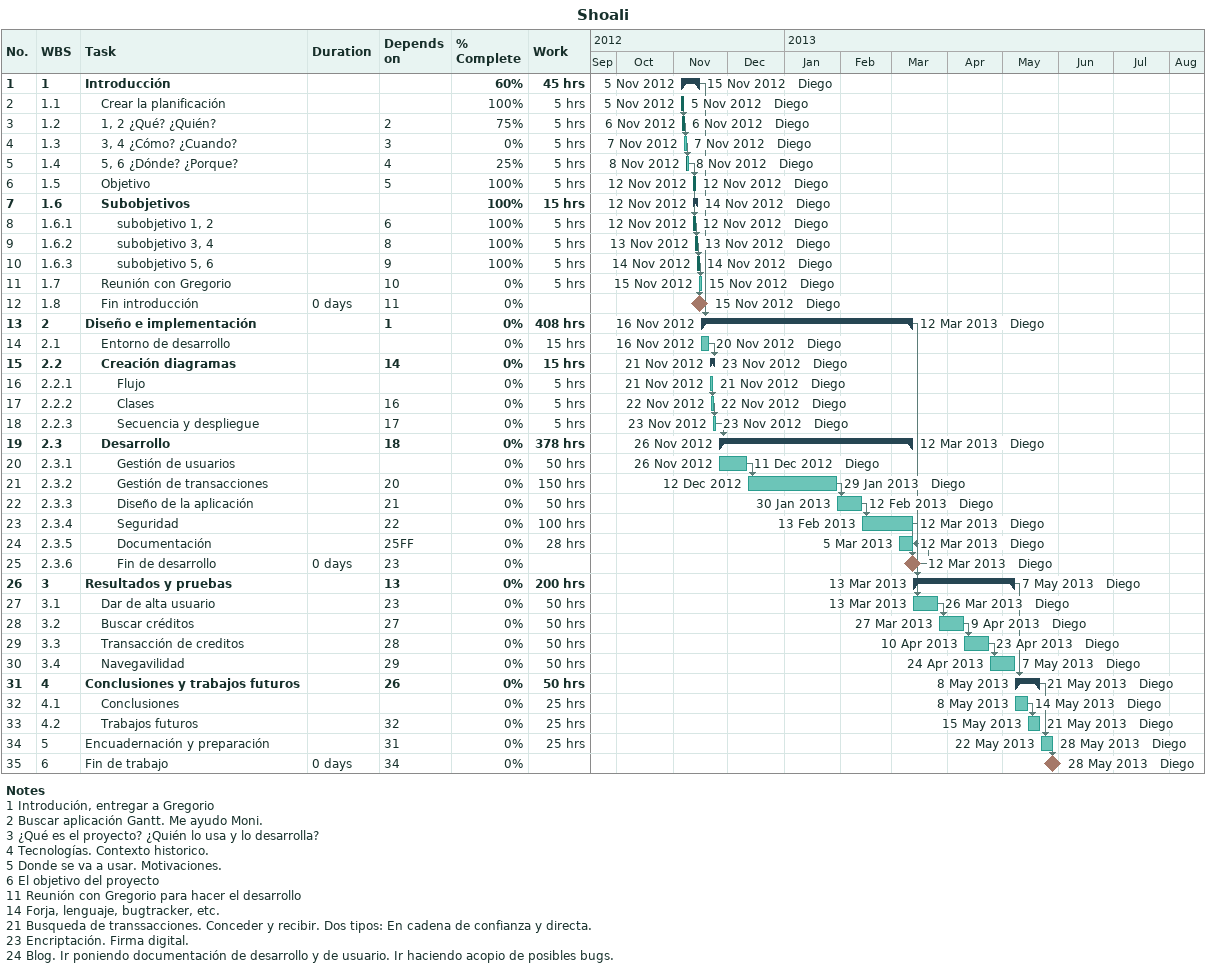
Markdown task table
Shoali

| ID | WBS | Task | Duration | Start | Finish | Predecessors | Resources | % complete | Work (h) |
|---|---|---|---|---|---|---|---|---|---|
| 1 | 1 | **Introducción** |  | 2012-11-05 | 2012-11-15 |  | Diego | 60 | 45 |
| 2 | 1.1 | Crear la planificación |  | 2012-11-05 | 2012-11-05 |  | Diego | 100 | 5 |
| 3 | 1.2 | 1, 2 ¿Qué? ¿Quién? |  | 2012-11-06 | 2012-11-06 | 2 | Diego | 75 | 5 |
| 4 | 1.3 | 3, 4 ¿Cómo? ¿Cuando? |  | 2012-11-07 | 2012-11-07 | 3 | Diego | 0 | 5 |
| 5 | 1.4 | 5, 6 ¿Dónde? ¿Porque? |  | 2012-11-08 | 2012-11-08 | 4 | Diego | 25 | 5 |
| 6 | 1.5 | Objetivo |  | 2012-11-12 | 2012-11-12 | 5 | Diego | 100 | 5 |
| 7 | 1.6 | **Subobjetivos** |  | 2012-11-12 | 2012-11-14 |  | Diego | 100 | 15 |
| 8 | 1.6.1 | subobjetivo 1, 2 |  | 2012-11-12 | 2012-11-12 | 6 | Diego | 100 | 5 |
| 9 | 1.6.2 | subobjetivo 3, 4 |  | 2012-11-13 | 2012-11-13 | 8 | Diego | 100 | 5 |
| 10 | 1.6.3 | subobjetivo 5, 6 |  | 2012-11-14 | 2012-11-14 | 9 | Diego | 100 | 5 |
| 11 | 1.7 | Reunión con Gregorio |  | 2012-11-15 | 2012-11-15 | 10 | Diego | 0 | 5 |
| 12 | 1.8 | Fin introducción | 0d | 2012-11-15 | 2012-11-15 | 11 | Diego | 0 |  |
| 13 | 2 | **Diseño e implementación** |  | 2012-11-16 | 2013-03-12 | 1 | Diego | 0 | 408 |
| 14 | 2.1 | Entorno de desarrollo |  | 2012-11-16 | 2012-11-20 |  | Diego | 0 | 15 |
| 15 | 2.2 | **Creación diagramas** |  | 2012-11-21 | 2012-11-23 | 14 | Diego | 0 | 15 |
| 16 | 2.2.1 | Flujo |  | 2012-11-21 | 2012-11-21 |  | Diego | 0 | 5 |
| 17 | 2.2.2 | Clases |  | 2012-11-22 | 2012-11-22 | 16 | Diego | 0 | 5 |
| 18 | 2.2.3 | Secuencia y despliegue |  | 2012-11-23 | 2012-11-23 | 17 | Diego | 0 | 5 |
| 19 | 2.3 | **Desarrollo** |  | 2012-11-26 | 2013-03-12 | 18 | Diego | 0 | 378 |
| 20 | 2.3.1 | Gestión de usuarios |  | 2012-11-26 | 2012-12-11 |  | Diego | 0 | 50 |
| 21 | 2.3.2 | Gestión de transacciones |  | 2012-12-12 | 2013-01-29 | 20 | Diego | 0 | 150 |
| 22 | 2.3.3 | Diseño de la aplicación |  | 2013-01-30 | 2013-02-12 | 21 | Diego | 0 | 50 |
| 23 | 2.3.4 | Seguridad |  | 2013-02-13 | 2013-03-12 | 22 | Diego | 0 | 100 |
| 24 | 2.3.5 | Documentación |  | 2013-03-05 | 2013-03-12 | 25FF | Diego | 0 | 28 |
| 25 | 2.3.6 | Fin de desarrollo | 0d | 2013-03-12 | 2013-03-12 | 23 | Diego | 0 |  |
| 26 | 3 | **Resultados y pruebas** |  | 2013-03-13 | 2013-05-07 | 13 | Diego | 0 | 200 |
| 27 | 3.1 | Dar de alta usuario |  | 2013-03-13 | 2013-03-26 | 23 | Diego | 0 | 50 |
| 28 | 3.2 | Buscar créditos |  | 2013-03-27 | 2013-04-09 | 27 | Diego | 0 | 50 |
| 29 | 3.3 | Transacción de creditos |  | 2013-04-10 | 2013-04-23 | 28 | Diego | 0 | 50 |
| 30 | 3.4 | Navegavilidad |  | 2013-04-24 | 2013-05-07 | 29 | Diego | 0 | 50 |
| 31 | 4 | **Conclusiones y trabajos futuros** |  | 2013-05-08 | 2013-05-21 | 26 | Diego | 0 | 50 |
| 32 | 4.1 | Conclusiones |  | 2013-05-08 | 2013-05-14 |  | Diego | 0 | 25 |
| 33 | 4.2 | Trabajos futuros |  | 2013-05-15 | 2013-05-21 | 32 | Diego | 0 | 25 |
| 34 | 5 | Encuadernación y preparación |  | 2013-05-22 | 2013-05-28 | 31 | Diego | 0 | 25 |
| 35 | 6 | Fin de trabajo | 0d | 2013-05-28 | 2013-05-28 | 34 | Diego | 0 |  |

Notes
- 1: Introdución, entregar a Gregorio
- 2: Buscar aplicación Gantt. Me ayudo Moni.
- 3: ¿Qué es el proyecto? ¿Quién lo usa y lo desarrolla?
- 4: Tecnologías. Contexto historico.
- 5: Donde se va a usar. Motivaciones.
- 6: El objetivo del proyecto
- 11: Reunión con Gregorio para hacer el desarrollo
- 14: Forja, lenguaje, bugtracker, etc.
- 21: Busqueda de transsacciones. Conceder y recibir. Dos tipos: En cadena de confianza y directa.
- 23: Encriptación. Firma digital.
- 24: Blog. Ir poniendo documentación de desarrollo y de usuario. Ir haciendo acopio de posibles bugs.
